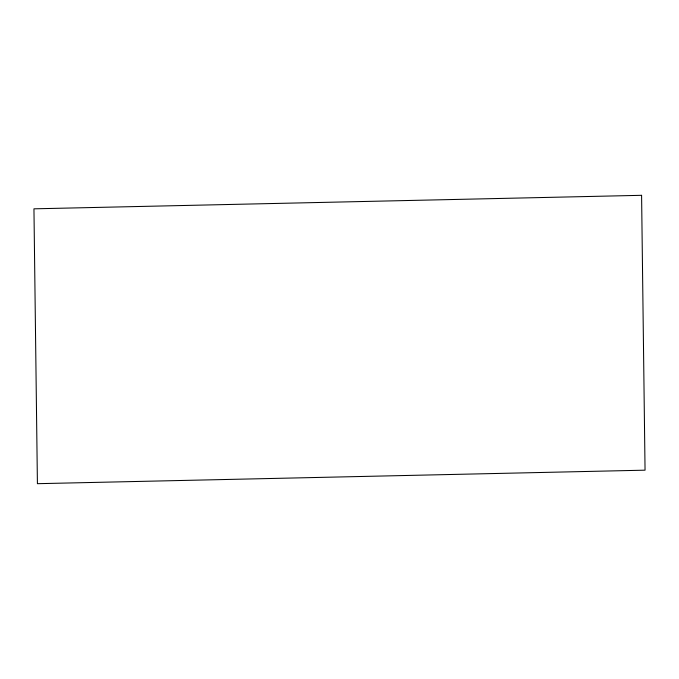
<?xml version="1.0" encoding="UTF-8"?>
<svg xmlns="http://www.w3.org/2000/svg" width="679" height="679" viewBox="0 0 679 679"><rect width="100%" height="100%" fill="white"/><g stroke="black" fill="none" stroke-linecap="round" stroke-linejoin="round"><path stroke-width="1.02" d="M641.587 195.314L33.95 208.826L37.413 483.686L645.05 470.174L641.587 195.314"/></g></svg>
